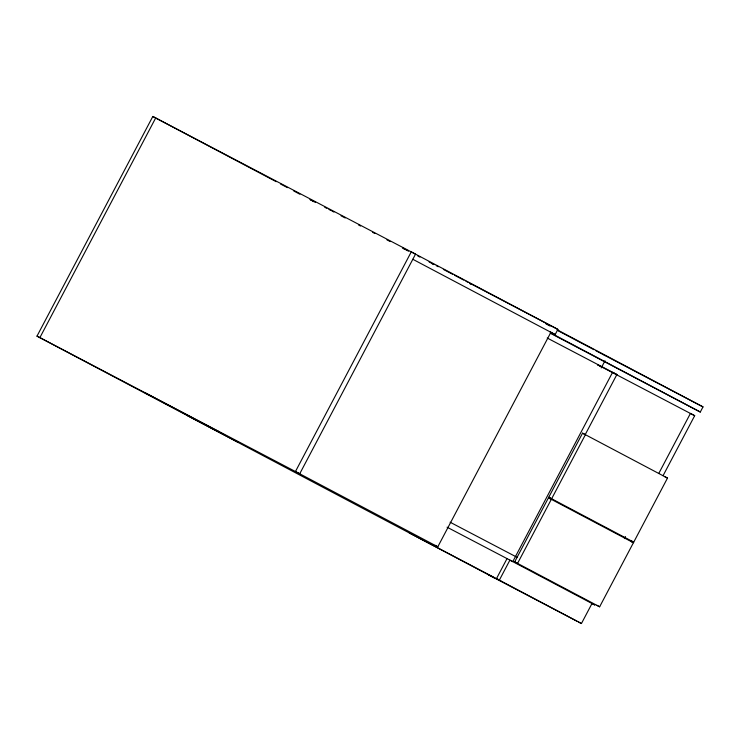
<?xml version="1.0" encoding="UTF-8"?>
<svg xmlns="http://www.w3.org/2000/svg" width="740" height="740" viewBox="0 0 740 740"><rect width="100%" height="100%" fill="white"/><g stroke="black" fill="none" stroke-linecap="round" stroke-linejoin="round"><path stroke-width="1.11" d="M37 336.117L152.81 116.467L415.538 254.135L299.728 473.785L37 336.117L494.227 577.838M39.877 337.625L155.687 117.975M434.926 545.288L437.803 546.795L550.893 332.288M550.051 331.862L555.166 334.545L557.877 329.393L411.264 251.878L295.454 471.528L437.803 546.795M601.232 367.919L605.005 360.769M507.029 558.607L496.475 578.625L581.437 623.533L591.991 603.516M499.352 580.132L509.906 560.115L594.868 605.024L591.806 603.415M514.679 561.882L548.46 497.816L551.337 499.324L517.556 563.39L514.679 561.882L599.64 606.791L633.422 542.725L548.46 497.816M548.765 497.243L582.537 433.178L585.414 434.685L551.642 498.751L548.765 497.243L633.727 542.152L667.499 478.086L582.537 433.178M585.229 434.584L616.883 374.542L612.609 372.285L512.783 561.623L447.08 527.195M624.43 538.591L625.504 536.555M658.766 473.471L690.429 413.429L694.693 415.686L663.04 475.727M550.403 333.259L700.29 412.041L703 406.898L557.202 329.809M310.458 199.763L315.555 202.436M324.731 207.246L326.839 208.347M328.884 209.42L330.928 210.493M331.871 210.983L333.907 212.056M341.048 215.793L345.238 217.986M358.53 224.951L360.574 226.024M372.655 232.351L374.884 233.516M386.928 239.834L390.221 241.554M402.486 247.983L404.53 249.056M406.575 250.129L408.619 251.193M417.822 256.012L419.867 257.085M429.071 261.904L434.177 264.587M436.221 265.66L438.265 266.733M443.38 269.406L452.584 274.226M454.628 275.298L463.832 280.118M465.876 281.191L467.921 282.264M469.965 283.337L557.877 329.393M604.284 355.172L606.199 356.18M607.161 356.68L703 406.898M547.23 338.032L616.883 374.542M694.693 415.686L597.457 364.718L601.731 366.975M664.631 476.588L667.499 478.086M630.85 540.653L633.727 542.152M630.545 541.218L633.422 542.725M450.114 522.218L517.528 557.544M596.773 605.283L599.64 606.791M216.274 430.403L219.151 431.91L145.096 392.774M186.489 415.149L238.687 442.511L234.413 440.254M409.266 532.929L500.749 580.882M488.474 574.832L576.969 621.193M578.56 622.026L581.437 623.533M403.245 248.4L407.324 250.555M431.79 263.496L433.825 264.578M469.512 283.439L471.556 284.521M545.981 323.88L550.061 326.035M152.81 116.467L276.214 181.698M280.488 183.973L287.453 187.636M293.771 190.994L297.221 192.807M297.85 193.159L299.894 194.232M309.921 199.523L314.01 201.678M558.127 330.762L568.533 336.275M569.365 336.7L593.905 349.678M595.922 350.742L605.116 355.607M412.818 259.278L555.166 334.545M550.403 332.796L700.29 412.041"/></g></svg>
